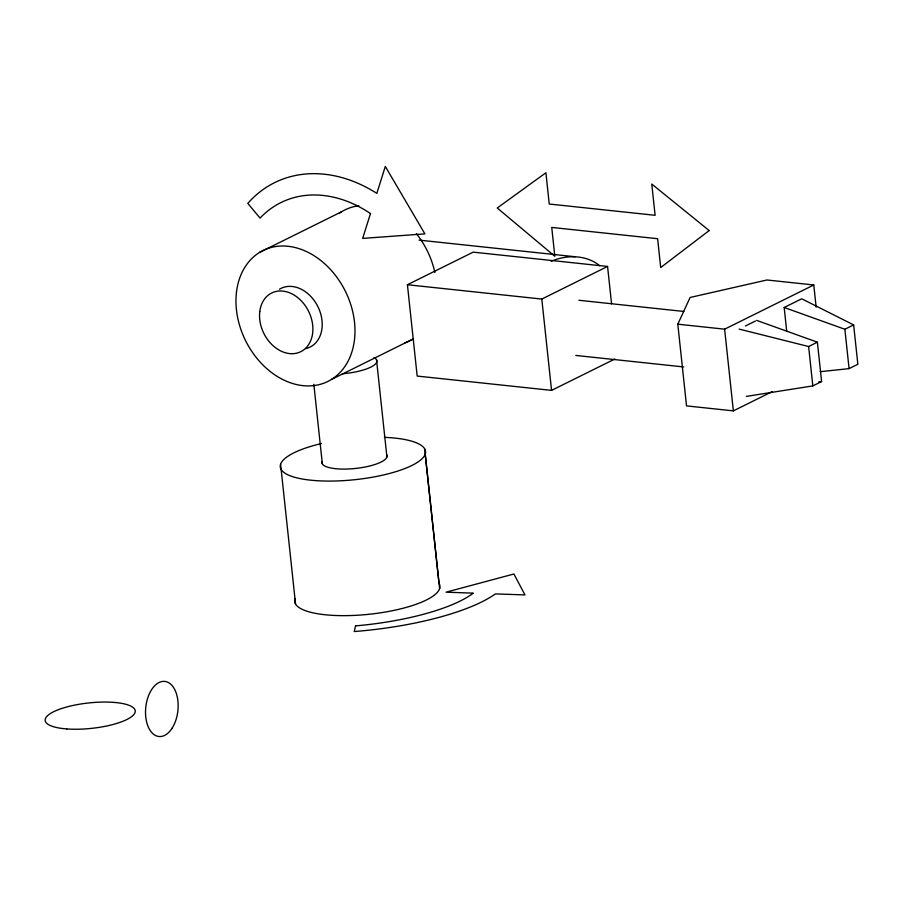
<?xml version="1.0" encoding="UTF-8"?>
<svg xmlns="http://www.w3.org/2000/svg" width="903" height="903" viewBox="0 0 903 903"><rect width="100%" height="100%" fill="white"/><g stroke="black" fill="none" stroke-linecap="round" stroke-linejoin="round"><path stroke-width="1.35" d="M772.291 391.586L733.36 410.876L686.528 405.887L677.803 324.188L690.106 297.471L766.952 279.986L813.784 284.976L816.143 307.133M259.488 252.456L341.334 211.889M614.853 359.01L551.564 390.378L417.186 376.066L407.422 284.738L473.195 252.14L607.572 266.453L611.568 303.814M331.435 379.463L413.281 338.896A73.064 55.681 63.6 0 1 404.905 342.892M407.422 284.738L541.8 299.062L607.572 266.453M677.803 324.188L724.624 329.177L813.784 284.976M745.415 325.994L755.439 321.028M786.716 331.322L784.176 307.483L801.717 298.791L853.64 324.911L857.85 364.281L849.08 368.627L820.229 371.697M739.151 329.098L808.625 346.526L817.396 342.181L821.595 381.551L812.824 385.897L746.341 396.394M784.176 307.483L844.869 329.256L853.64 324.911M551.18 261.317C566.508 254.612 586.228 254.68 599.626 265.651M818.852 381.845L821.595 381.551M419.048 240.108L574.951 256.723M578.902 300.27L683.864 311.456M575.787 355.443L683.718 366.945M756.691 320.407L817.396 342.181M844.869 329.256L849.08 368.627M808.625 346.526L812.824 385.897M724.624 329.177L733.36 410.876M541.8 299.062L551.564 390.378M425.234 454.085L439.614 588.666M424.624 448.735L439.005 583.315A73.064 20.634 -6.1 0 1 369.609 614.221A73.064 20.634 -6.1 0 1 294.965 598.779M376.506 359.631L386.924 456.997M313.838 384.328L322.348 463.928M280.585 464.198L295.563 604.13M384.373 437.357A73.064 20.634 -6.1 0 1 409.725 466.501A73.064 20.634 -6.1 0 1 296.015 477.642A73.064 20.634 -6.1 0 1 321.536 443.52M374.034 357.554A32.756 9.244 -6.1 0 1 342.339 373.774M386.653 454.604A32.756 9.244 -6.1 0 1 355.534 468.454A32.756 9.244 -6.1 0 1 322.078 461.535M279.411 289.265A32.756 24.957 63.6 0 1 318.714 308.374A32.756 24.957 63.6 0 1 305.609 348.637M339.133 213.356A73.064 55.681 63.6 0 1 358.807 205.771M416.351 233.629A73.064 55.681 63.6 0 1 434.874 272.525M355.568 625.881L354.224 631.536A145.473 41.075 -6.1 0 0 495.431 593.903L524.97 594.919L513.897 574.003L446.037 592.187L473.296 593.136A123.508 34.867 -6.1 0 1 355.568 625.881M370.478 213.548L362.667 238.403L424.895 233.877L385.299 166.445L376.833 193.366A145.473 110.866 63.6 0 0 247.794 203.401L260.053 218.086A123.508 94.126 63.6 0 1 370.478 213.548M709.16 230.558L660.703 267.548L657.621 238.708L551.744 227.432L554.826 256.271L497.248 207.983L545.909 172.778L549.238 204.022L655.115 215.298L651.774 184.054L709.16 230.558M259.782 311.535A32.756 24.957 63.6 0 0 296.286 353.254A32.756 24.957 63.6 0 0 302.573 302.257A32.756 24.957 63.6 0 0 259.782 311.535M236.507 291.85A73.064 55.681 63.6 0 0 317.935 384.904A73.064 55.681 63.6 0 0 331.943 271.126A73.064 55.681 63.6 0 0 236.507 291.85M66.766 728.935A45.297 12.789 -6.1 0 0 135.247 711.519A45.297 12.789 -6.1 0 0 68.583 706.496A45.297 12.789 -6.1 0 0 66.766 728.935M172.315 727.874A27.711 16.152 -83.9 0 0 167.427 682.081A27.711 16.152 -83.9 0 0 145.755 716.937A27.711 16.152 -83.9 0 0 172.315 727.874"/></g></svg>
